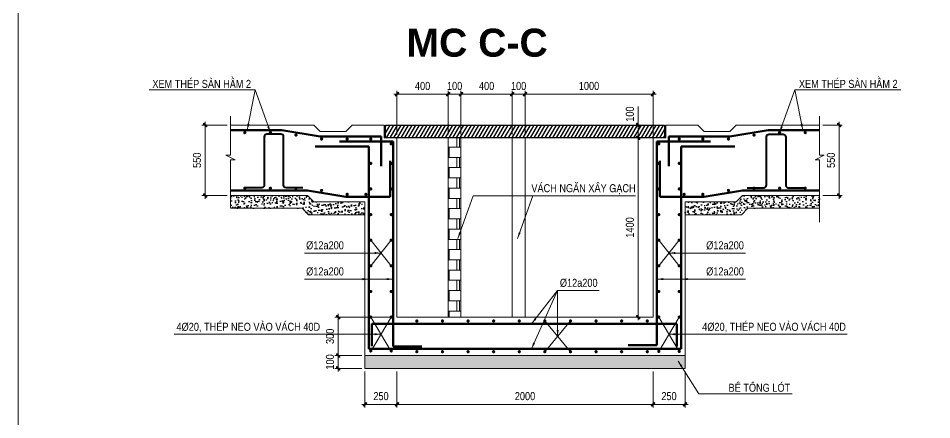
# Model space of a CAD drawing. Header units: millimetres. Extents: x 2356525 to 2927188, y -665534 to -417818.
# Drawn here: x 2618121 to 2675209, y -509924 to -484846 of the extents above; entities that cross this region are included whole.
import ezdxf
from ezdxf.enums import TextEntityAlignment as Align

# ---------------------------------------------------------------- set-up
doc = ezdxf.new("R2010")
doc.units = ezdxf.units.MM
doc.header["$LTSCALE"] = 200
doc.header["$MEASUREMENT"] = 0
doc.layers.get('0').update_dxf_attribs({"lineweight": 9})
doc.layers.get('Defpoints').update_dxf_attribs({"color": 10, "lineweight": 0})
doc.layers.add('8', color=8, linetype='Continuous')
for name, color, linetype, lineweight in [('Ap0311_H', 8, 'Continuous', 15), ('CDAI', 21, 'Continuous', 40), ('CHUTO', 51, 'Continuous', 15), ('CTHEP', 50, 'Continuous', 50), ('DBAO', 90, 'Continuous', 13), ('DGIONG', 130, 'Continuous', 13), ('KTH', 154, 'Continuous', 9), ('S-DIM', 7, 'Continuous', 15), ('STICK', 1, 'Continuous', 9), ('TEXT', 7, 'Continuous', 15)]:
    doc.layers.add(name, color=color, linetype=linetype, lineweight=lineweight)
doc.styles.add('ArialB', font='arialbd.ttf')
doc.styles.add('Star-HelCon', font='')
doc.styles.add('TTP-HelCon', font='')
doc.styles.get('Star-HelCon').set_extended_font_data('VNI-Helve-Condense')
doc.styles.get('TTP-HelCon').set_extended_font_data('VNI-Helve-Condense')
doc.dimstyles.new('TTP-100', dxfattribs={"dimscale": 100, "dimtxt": 2.5, "dimasz": 1, "dimexe": 1, "dimexo": 0, "dimgap": 0.09, "dimtad": 0, "dimdec": 4, "dimrnd": 1, "dimdsep": 46, "dimtxsty": 'TTP-HelCon', "dimblk": 'Stick', "dimcen": 0.09, "dimdle": 1.5, "dimclrd": 256, "dimclre": 256, "dimclrt": 7, "dimadec": 0, "dimazin": 0, "dimtfac": 1, "dimtdec": 4, "dimtix": 1, "dimtmove": 0, "dimatfit": 3, "dimfxl": 1, "dimtvp": 1, "dimtolj": 1, "dimtzin": 0, "dimlwd": -1, "dimlwe": -1, "dimarcsym": 1})
doc.dimstyles.new('TTP-25', dxfattribs={"dimscale": 25, "dimtxt": 2.5, "dimasz": 1, "dimexe": 1, "dimexo": 1, "dimgap": 0.09, "dimtad": 0, "dimdec": 4, "dimrnd": 1, "dimzin": 9, "dimdsep": 46, "dimtxsty": 'TTP-HelCon', "dimblk": 'Stick', "dimcen": 0.09, "dimdle": 1.5, "dimclrd": 256, "dimclre": 256, "dimclrt": 7, "dimadec": 0, "dimazin": 0, "dimtfac": 1, "dimtdec": 4, "dimtmove": 0, "dimatfit": 3, "dimldrblk": 'ARCHTICK', "dimfxl": 1, "dimtvp": 1, "dimtolj": 1, "dimtzin": 0, "dimarcsym": 0})
pattern_1 = [(50, (-2659732.24, 541969.914), (71.7260183, -6.2752135), [7.5, -82.5]), (355, (-2659732.24, 541969.914), (-13.8751334, 75.2192134), [6, -66]), (100.4514445, (-2659726.265, 541969.39), (57.8508847, 68.9439991), [6.3740192, -70.1142112]), (46.1842, (-2659732.24, 541989.91), (106.724133, -16.551928), [11.25, -123.75]), (96.6356355, (-2659723.35, 541988.53), (93.4661946, 97.41186), [9.561034, -105.171376]), (351.184164, (-2659732.24, 541989.91), (93.4661945, 97.41186), [9, -99]), (21, (-2659722.24, 541984.914), (59.6907052, -40.2618891), [7.5, -82.5]), (326, (-2659722.24, 541984.914), (24.3315332, 72.5150045), [6, -66]), (71.4514447, (-2659717.27, 541981.56), (84.0222377, 32.2531153), [6.374019, -70.1142112]), (37.5, (-2659732.242, 541969.914), (1.21598553, 33.28938538), [0, -65.2, 0, -67, 0, -66.25]), (7.5, (-2659732.242, 541969.914), (26.30695374, 39.4411712), [0, -38.2, 0, -63.7, 0, -25.25]), (327.5, (-2659754.542, 541969.914), (53.38224362, -2.25548717), [0, -25, 0, -78, 0, -103.5]), (317.5, (-2659764.54, 541969.914), (58.3186169, 10.0104982), [0, -32.5, 0, -51.8, 0, -73.5])]

# ---------------------------------------------------------------- blocks, each defined once
blk = doc.blocks.new('Stick')
at = {"layer": 'STICK'}
h = blk.add_hatch(color=256, dxfattribs=at)
edge = h.paths.add_edge_path()
edge.add_line((0.3, 0.5), (-0.5, -0.3))
edge.add_arc((-0.4, -0.4), 0.141, 135, 315)
edge.add_line((-0.3, -0.5), (0.5, 0.3))
edge.add_arc((0.4, 0.4), 0.141, 315, 495)
blk.add_line((1, 0), (-1, 0), dxfattribs=at)
blk.add_lwpolyline([(0.3, 0.5), (-0.5, -0.3, 1), (-0.3, -0.5), (0.5, 0.3, 1), (0.3, 0.5, 1)], format="xyb", dxfattribs=at)
blk = doc.blocks.new('*D300')
at = {"layer": 'Defpoints', "color": 0, "ltscale": 500, "transparency": 16777216}
for p in [(2801.9, 1500), (2953.9, 1500), (2801.9, 950)]:
    blk.add_point(p, dxfattribs=at)
at = {"layer": 'KTH', "lineweight": -2, "ltscale": 500, "transparency": 16777216}
for p, q in [((2826.9, 1500), (2978.9, 1500)), ((2953.9, 975), (2953.9, 1475)), ((2826.9, 950), (2978.9, 950))]:
    blk.add_line(p, q, dxfattribs=at)
at = {"layer": 'KTH', "lineweight": -2, "ltscale": 500, "transparency": 16777216, "xscale": 25, "yscale": 25, "zscale": 25}
for p, rotation in [((2953.9, 1500), 90), ((2953.9, 950), 270)]:
    blk.add_blockref('Stick', p, dxfattribs=dict(at, rotation=rotation))
at = {"layer": 'KTH', "color": 7, "ltscale": 500, "transparency": 16777216, "insert": (2890.1, 1225), "char_height": 62.5, "attachment_point": 5, "rotation": 90, "style": 'TTP-HelCon'}
blk.add_mtext('\\A1;550', dxfattribs=at)
blk = doc.blocks.new('_ArchTick')
at = {"color": 0, "linetype": 'ByBlock', "const_width": 0.15}
blk.add_lwpolyline([(-0.5, -0.5), (0.5, 0.5)], dxfattribs=at)
blk = doc.blocks.new('*D301')
at = {"layer": 'Defpoints', "color": 0, "ltscale": 500, "transparency": 16777216}
for p in [(-1998.5, 1500), (-1801.9, 1500), (-1801.9, 950)]:
    blk.add_point(p, dxfattribs=at)
at = {"layer": 'KTH', "lineweight": -2, "ltscale": 500, "transparency": 16777216}
for p, q in [((-1826.9, 1500), (-2023.5, 1500)), ((-1998.5, 975), (-1998.5, 1475)), ((-1826.9, 950), (-2023.5, 950))]:
    blk.add_line(p, q, dxfattribs=at)
at = {"layer": 'KTH', "lineweight": -2, "ltscale": 500, "transparency": 16777216, "xscale": 25, "yscale": 25, "zscale": 25}
for p, rotation in [((-1998.5, 1500), 90), ((-1998.5, 950), 270)]:
    blk.add_blockref('Stick', p, dxfattribs=dict(at, rotation=rotation))
at = {"layer": 'KTH', "color": 7, "ltscale": 500, "transparency": 16777216, "insert": (-2062.3, 1225), "char_height": 62.5, "attachment_point": 5, "rotation": 90, "style": 'TTP-HelCon'}
blk.add_mtext('\\A1;550', dxfattribs=at)
blk = doc.blocks.new('*D302')
at = {"layer": 'Defpoints', "color": 0, "ltscale": 500, "transparency": 16777216}
for p in [(-100, 1741), (-500, 1400.4), (-100, 1400.4)]:
    blk.add_point(p, dxfattribs=at)
at = {"layer": 'KTH', "lineweight": -2, "ltscale": 500, "transparency": 16777216}
for p, q in [((-500, 1425.4), (-500, 1766)), ((-475, 1741), (-125, 1741)), ((-100, 1425.4), (-100, 1766))]:
    blk.add_line(p, q, dxfattribs=at)
at = {"layer": 'KTH', "lineweight": -2, "ltscale": 500, "transparency": 16777216, "xscale": 25, "yscale": 25, "zscale": 25, "rotation": 180}
blk.add_blockref('Stick', (-500, 1741), dxfattribs=at)
at = {"layer": 'KTH', "lineweight": -2, "ltscale": 500, "transparency": 16777216, "xscale": 25, "yscale": 25, "zscale": 25}
blk.add_blockref('Stick', (-100, 1741), dxfattribs=at)
at = {"layer": 'KTH', "color": 7, "ltscale": 500, "transparency": 16777216, "insert": (-300, 1804.9), "char_height": 62.5, "attachment_point": 5, "style": 'TTP-HelCon'}
blk.add_mtext('\\A1;400', dxfattribs=at)
blk = doc.blocks.new('*D303')
at = {"layer": 'Defpoints', "color": 0, "ltscale": 500, "transparency": 16777216}
for p in [(0, 1741), (-100, 1400.4), (0, 1400.4)]:
    blk.add_point(p, dxfattribs=at)
at = {"layer": 'KTH', "lineweight": -2, "ltscale": 500, "transparency": 16777216}
for p, q in [((-100, 1425.4), (-100, 1766)), ((-75, 1741), (-25, 1741)), ((0, 1425.4), (0, 1766))]:
    blk.add_line(p, q, dxfattribs=at)
at = {"layer": 'KTH', "lineweight": -2, "ltscale": 500, "transparency": 16777216, "xscale": 25, "yscale": 25, "zscale": 25, "rotation": 180}
blk.add_blockref('Stick', (-100, 1741), dxfattribs=at)
at = {"layer": 'KTH', "lineweight": -2, "ltscale": 500, "transparency": 16777216, "xscale": 25, "yscale": 25, "zscale": 25}
blk.add_blockref('Stick', (0, 1741), dxfattribs=at)
at = {"layer": 'KTH', "color": 7, "ltscale": 500, "transparency": 16777216, "insert": (-50, 1804.9), "char_height": 62.5, "attachment_point": 5, "style": 'TTP-HelCon'}
blk.add_mtext('\\A1;100', dxfattribs=at)
blk = doc.blocks.new('*D304')
at = {"layer": 'Defpoints', "color": 0, "ltscale": 500, "transparency": 16777216}
for p in [(400, 1741), (0, 1400.4), (400, 1400.4)]:
    blk.add_point(p, dxfattribs=at)
at = {"layer": 'KTH', "lineweight": -2, "ltscale": 500, "transparency": 16777216}
for p, q in [((0, 1425.4), (0, 1766)), ((25, 1741), (375, 1741)), ((400, 1425.4), (400, 1766))]:
    blk.add_line(p, q, dxfattribs=at)
at = {"layer": 'KTH', "lineweight": -2, "ltscale": 500, "transparency": 16777216, "xscale": 25, "yscale": 25, "zscale": 25, "rotation": 180}
blk.add_blockref('Stick', (0, 1741), dxfattribs=at)
at = {"layer": 'KTH', "lineweight": -2, "ltscale": 500, "transparency": 16777216, "xscale": 25, "yscale": 25, "zscale": 25}
blk.add_blockref('Stick', (400, 1741), dxfattribs=at)
at = {"layer": 'KTH', "color": 7, "ltscale": 500, "transparency": 16777216, "insert": (200, 1804.9), "char_height": 62.5, "attachment_point": 5, "style": 'TTP-HelCon'}
blk.add_mtext('\\A1;400', dxfattribs=at)
blk = doc.blocks.new('*D305')
at = {"layer": 'Defpoints', "color": 0, "ltscale": 500, "transparency": 16777216}
for p in [(500, 1741), (400, 1400.4), (500, 1400.4)]:
    blk.add_point(p, dxfattribs=at)
at = {"layer": 'KTH', "lineweight": -2, "ltscale": 500, "transparency": 16777216}
for p, q in [((400, 1425.4), (400, 1766)), ((425, 1741), (475, 1741)), ((500, 1425.4), (500, 1766))]:
    blk.add_line(p, q, dxfattribs=at)
at = {"layer": 'KTH', "lineweight": -2, "ltscale": 500, "transparency": 16777216, "xscale": 25, "yscale": 25, "zscale": 25, "rotation": 180}
blk.add_blockref('Stick', (400, 1741), dxfattribs=at)
at = {"layer": 'KTH', "lineweight": -2, "ltscale": 500, "transparency": 16777216, "xscale": 25, "yscale": 25, "zscale": 25}
blk.add_blockref('Stick', (500, 1741), dxfattribs=at)
at = {"layer": 'KTH', "color": 7, "ltscale": 500, "transparency": 16777216, "insert": (450, 1804.9), "char_height": 62.5, "attachment_point": 5, "style": 'TTP-HelCon'}
blk.add_mtext('\\A1;100', dxfattribs=at)
blk = doc.blocks.new('*D306')
at = {"layer": 'Defpoints', "color": 0, "ltscale": 500, "transparency": 16777216}
for p in [(1500, 1741), (500, 1400.4), (1500, 1400.4)]:
    blk.add_point(p, dxfattribs=at)
at = {"layer": 'KTH', "lineweight": -2, "ltscale": 500, "transparency": 16777216}
for p, q in [((500, 1425.4), (500, 1766)), ((525, 1741), (1475, 1741)), ((1500, 1425.4), (1500, 1766))]:
    blk.add_line(p, q, dxfattribs=at)
at = {"layer": 'KTH', "lineweight": -2, "ltscale": 500, "transparency": 16777216, "xscale": 25, "yscale": 25, "zscale": 25, "rotation": 180}
blk.add_blockref('Stick', (500, 1741), dxfattribs=at)
at = {"layer": 'KTH', "lineweight": -2, "ltscale": 500, "transparency": 16777216, "xscale": 25, "yscale": 25, "zscale": 25}
blk.add_blockref('Stick', (1500, 1741), dxfattribs=at)
at = {"layer": 'KTH', "color": 7, "ltscale": 500, "transparency": 16777216, "insert": (1000, 1804.9), "char_height": 62.5, "attachment_point": 5, "style": 'TTP-HelCon'}
blk.add_mtext('\\A1;1000', dxfattribs=at)
blk = doc.blocks.new('*D307')
at = {"layer": 'Defpoints', "color": 0, "ltscale": 500, "transparency": 16777216}
for p in [(1500, 1400.4), (1383.3, 0), (1500, 0)]:
    blk.add_point(p, dxfattribs=at)
at = {"layer": 'KTH', "lineweight": -2, "ltscale": 500, "transparency": 16777216}
for p, q in [((1475, 1400.4), (1358.3, 1400.4)), ((1383.3, 1375.4), (1383.3, 25)), ((1475, 0), (1358.3, 0))]:
    blk.add_line(p, q, dxfattribs=at)
at = {"layer": 'KTH', "lineweight": -2, "ltscale": 500, "transparency": 16777216, "xscale": 25, "yscale": 25, "zscale": 25}
for p, rotation in [((1383.3, 1400.4), 90), ((1383.3, 0), 270)]:
    blk.add_blockref('Stick', p, dxfattribs=dict(at, rotation=rotation))
at = {"layer": 'KTH', "color": 7, "ltscale": 500, "transparency": 16777216, "insert": (1319.4, 700.2), "char_height": 62.5, "attachment_point": 5, "rotation": 90, "style": 'TTP-HelCon'}
blk.add_mtext('\\A1;1400', dxfattribs=at)
blk = doc.blocks.new('*D308')
at = {"layer": 'Defpoints', "color": 0, "ltscale": 500, "transparency": 16777216}
for p in [(1383.3, 1500), (1500, 1500), (1500, 1400.4)]:
    blk.add_point(p, dxfattribs=at)
at = {"layer": 'KTH', "lineweight": -2, "ltscale": 500, "transparency": 16777216}
for p, q in [((1383.3, 1500), (1383.3, 1645.7)), ((1475, 1500), (1358.3, 1500)), ((1383.3, 1425.4), (1383.3, 1475)), ((1475, 1400.4), (1358.3, 1400.4))]:
    blk.add_line(p, q, dxfattribs=at)
at = {"layer": 'KTH', "lineweight": -2, "ltscale": 500, "transparency": 16777216, "xscale": 25, "yscale": 25, "zscale": 25}
for p, rotation in [((1383.3, 1500), 90), ((1383.3, 1400.4), 270)]:
    blk.add_blockref('Stick', p, dxfattribs=dict(at, rotation=rotation))
at = {"layer": 'KTH', "color": 7, "ltscale": 500, "transparency": 16777216, "insert": (1319.4, 1585.3), "char_height": 62.5, "attachment_point": 5, "rotation": 90, "style": 'TTP-HelCon'}
blk.add_mtext('\\A1;100', dxfattribs=at)
blk = doc.blocks.new('*D309')
at = {"layer": 'Defpoints', "color": 0, "ltscale": 500, "transparency": 16777216}
for p in [(-959.4, 0), (-500, 0), (-750, -300)]:
    blk.add_point(p, dxfattribs=at)
at = {"layer": 'KTH', "lineweight": -2, "ltscale": 500, "transparency": 16777216}
for p, q in [((-525, 0), (-984.4, 0)), ((-959.4, -275), (-959.4, -25)), ((-775, -300), (-984.4, -300))]:
    blk.add_line(p, q, dxfattribs=at)
at = {"layer": 'KTH', "lineweight": -2, "ltscale": 500, "transparency": 16777216, "xscale": 25, "yscale": 25, "zscale": 25}
for p, rotation in [((-959.4, 0), 90), ((-959.4, -300), 270)]:
    blk.add_blockref('Stick', p, dxfattribs=dict(at, rotation=rotation))
at = {"layer": 'KTH', "color": 7, "ltscale": 500, "transparency": 16777216, "insert": (-1023.3, -150), "char_height": 62.5, "attachment_point": 5, "rotation": 90, "style": 'TTP-HelCon'}
blk.add_mtext('\\A1;300', dxfattribs=at)
blk = doc.blocks.new('*D310')
at = {"layer": 'Defpoints', "color": 0, "ltscale": 500, "transparency": 16777216}
for p in [(-750, -300), (-959.4, -400), (-750, -400)]:
    blk.add_point(p, dxfattribs=at)
at = {"layer": 'KTH', "lineweight": -2, "ltscale": 500, "transparency": 16777216}
for p, q in [((-775, -300), (-984.4, -300)), ((-959.4, -325), (-959.4, -375)), ((-775, -400), (-984.4, -400))]:
    blk.add_line(p, q, dxfattribs=at)
at = {"layer": 'KTH', "lineweight": -2, "ltscale": 500, "transparency": 16777216, "xscale": 25, "yscale": 25, "zscale": 25}
for p, rotation in [((-959.4, -300), 90), ((-959.4, -400), 270)]:
    blk.add_blockref('Stick', p, dxfattribs=dict(at, rotation=rotation))
at = {"layer": 'KTH', "color": 7, "ltscale": 500, "transparency": 16777216, "insert": (-1023.3, -350), "char_height": 62.5, "attachment_point": 5, "rotation": 90, "style": 'TTP-HelCon'}
blk.add_mtext('\\A1;100', dxfattribs=at)
blk = doc.blocks.new('*D311')
at = {"layer": 'Defpoints', "color": 0, "ltscale": 500, "transparency": 16777216}
for p in [(-750, -400), (-500, -400), (-500, -681)]:
    blk.add_point(p, dxfattribs=at)
at = {"layer": 'KTH', "lineweight": -2, "ltscale": 500, "transparency": 16777216}
for p, q in [((-750, -425), (-750, -706)), ((-500, -425), (-500, -706)), ((-725, -681), (-525, -681))]:
    blk.add_line(p, q, dxfattribs=at)
at = {"layer": 'KTH', "lineweight": -2, "ltscale": 500, "transparency": 16777216, "xscale": 25, "yscale": 25, "zscale": 25, "rotation": 180}
blk.add_blockref('Stick', (-750, -681), dxfattribs=at)
at = {"layer": 'KTH', "lineweight": -2, "ltscale": 500, "transparency": 16777216, "xscale": 25, "yscale": 25, "zscale": 25}
blk.add_blockref('Stick', (-500, -681), dxfattribs=at)
at = {"layer": 'KTH', "color": 7, "ltscale": 500, "transparency": 16777216, "insert": (-625, -617.1), "char_height": 62.5, "attachment_point": 5, "style": 'TTP-HelCon'}
blk.add_mtext('\\A1;250', dxfattribs=at)
blk = doc.blocks.new('*D312')
at = {"layer": 'Defpoints', "color": 0, "ltscale": 500, "transparency": 16777216}
for p in [(-500, -400), (1500, -400), (1500, -681)]:
    blk.add_point(p, dxfattribs=at)
at = {"layer": 'KTH', "lineweight": -2, "ltscale": 500, "transparency": 16777216}
for p, q in [((-500, -425), (-500, -706)), ((1500, -425), (1500, -706)), ((-475, -681), (1475, -681))]:
    blk.add_line(p, q, dxfattribs=at)
at = {"layer": 'KTH', "lineweight": -2, "ltscale": 500, "transparency": 16777216, "xscale": 25, "yscale": 25, "zscale": 25, "rotation": 180}
blk.add_blockref('Stick', (-500, -681), dxfattribs=at)
at = {"layer": 'KTH', "lineweight": -2, "ltscale": 500, "transparency": 16777216, "xscale": 25, "yscale": 25, "zscale": 25}
blk.add_blockref('Stick', (1500, -681), dxfattribs=at)
at = {"layer": 'KTH', "color": 7, "ltscale": 500, "transparency": 16777216, "insert": (500, -617.1), "char_height": 62.5, "attachment_point": 5, "style": 'TTP-HelCon'}
blk.add_mtext('\\A1;2000', dxfattribs=at)
blk = doc.blocks.new('*D313')
at = {"layer": 'Defpoints', "color": 0, "ltscale": 500, "transparency": 16777216}
for p in [(1500, -400), (1750, -400), (1750, -681)]:
    blk.add_point(p, dxfattribs=at)
at = {"layer": 'KTH', "lineweight": -2, "ltscale": 500, "transparency": 16777216}
for p, q in [((1500, -425), (1500, -706)), ((1750, -425), (1750, -706)), ((1525, -681), (1725, -681))]:
    blk.add_line(p, q, dxfattribs=at)
at = {"layer": 'KTH', "lineweight": -2, "ltscale": 500, "transparency": 16777216, "xscale": 25, "yscale": 25, "zscale": 25, "rotation": 180}
blk.add_blockref('Stick', (1500, -681), dxfattribs=at)
at = {"layer": 'KTH', "lineweight": -2, "ltscale": 500, "transparency": 16777216, "xscale": 25, "yscale": 25, "zscale": 25}
blk.add_blockref('Stick', (1750, -681), dxfattribs=at)
at = {"layer": 'KTH', "color": 7, "ltscale": 500, "transparency": 16777216, "insert": (1625, -617.1), "char_height": 62.5, "attachment_point": 5, "style": 'TTP-HelCon'}
blk.add_mtext('\\A1;250', dxfattribs=at)
blk = doc.blocks.new('SDSGDSH')
at = {"layer": '8'}
h = blk.add_hatch(dxfattribs=at)
h.set_pattern_fill('ANSI31', color=256, scale=200, angle=15)
h.set_pattern_definition([(60, (-2647391.868, 461722.682), (-21.6506351, 12.5), [])])
h.paths.add_polyline_path([(-590, 1500), (1590, 1500), (1590, 1400.37086), (-590, 1400.37086)])
h = blk.add_hatch(dxfattribs=at)
h.set_pattern_fill('AR-CONC', color=256, scale=10)
h.set_pattern_definition(pattern_1)
h.paths.add_polyline_path([(-1801.90725, 950), (-1200.02778, 950), (-1150.02778, 900), (-750, 900), (-750, 800), (-1191.44914, 800), (-1241.44914, 850), (-1801.90725, 850)])
h = blk.add_hatch(dxfattribs=at)
h.set_pattern_fill('AR-CONC', color=256, scale=10)
h.set_pattern_definition(pattern_1)
h.paths.add_polyline_path([(2801.90725, 950), (2200.02778, 950), (2150.02778, 900), (1750, 900), (1750, 800), (2191.44914, 800), (2241.44914, 850), (2801.90725, 850)])
h = blk.add_hatch(dxfattribs=at)
h.set_pattern_fill('AR-CONC', color=256, scale=10)
h.set_pattern_definition([(50, (-2605714.596, 474364.214), (71.7260183, -6.2752135), [7.5, -82.5]), (355, (-2605714.596, 474364.214), (-13.8751334, 75.2192134), [6, -66]), (100.4514445, (-2605708.62, 474363.69), (57.8508847, 68.9439991), [6.3740192, -70.1142112]), (46.1842, (-2605714.6, 474384.214), (106.724133, -16.551928), [11.25, -123.75]), (96.6356355, (-2605705.7, 474382.84), (93.4661946, 97.41186), [9.561034, -105.171376]), (351.184164, (-2605714.6, 474384.21), (93.4661945, 97.41186), [9, -99]), (21, (-2605704.596, 474379.214), (59.6907052, -40.2618891), [7.5, -82.5]), (326, (-2605704.596, 474379.214), (24.3315332, 72.5150045), [6, -66]), (71.4514447, (-2605699.62, 474375.86), (84.0222377, 32.2531153), [6.374019, -70.1142112]), (37.5, (-2605714.596, 474364.214), (1.21598553, 33.28938538), [0, -65.2, 0, -67, 0, -66.25]), (7.5, (-2605714.596, 474364.214), (26.30695374, 39.4411712), [0, -38.2, 0, -63.7, 0, -25.25]), (327.5, (-2605736.896, 474364.214), (53.38224362, -2.25548717), [0, -25, 0, -78, 0, -103.5]), (317.5, (-2605746.896, 474364.214), (58.3186169, 10.0104982), [0, -32.5, 0, -51.8, 0, -73.5])])
h.paths.add_polyline_path([(1750, -300), (-750, -300), (-750, -400), (1750, -400)])
at = {"layer": 'Ap0311_H'}
h = blk.add_hatch(dxfattribs=at)
h.set_pattern_fill('AR-B816', color=256, scale=10)
h.set_pattern_definition([(0, (-2538267.84, 480307.94), (0, 80), []), (90, (-2538267.84, 480307.94), (-80, 80), [80, -80])])
h.paths.add_polyline_path([(0, 1400.37086), (-100, 1400.37086), (-100, 0), (0, 0)])
h = blk.add_hatch(dxfattribs=at)
h.set_pattern_fill('AR-B816', color=256, scale=10)
h.set_pattern_definition([(0, (-2537767.84, 480307.94), (0, 80), []), (90, (-2537767.84, 480307.94), (-80, 80), [80, -80])])
h.paths.add_polyline_path([(0, 0), (0, 1400.37086), (-100, 1400.37086), (-100, 0)])
at = {"layer": '8'}
blk.add_lwpolyline([(-590, 1500), (1590, 1500), (1590, 1400.37086), (-590, 1400.37086)], close=True, dxfattribs=at)
at = {"layer": 'CDAI'}
for points in [[(-1236.54262, 1010.59042), (-1366.37329, 1010.59042, -0.4142135624), (-1386.37329, 1030.59042), (-1386.37329, 1408.17077, 0.4142135624), (-1406.37329, 1428.17077), (-1516.37329, 1428.17077, 0.4142135624), (-1536.37329, 1408.17077), (-1536.37329, 1030.59042, -0.4142135624), (-1556.37329, 1010.59042), (-1686.19517, 1010.59042)], [(2236.54262, 1010.59042), (2366.37329, 1010.59042, 0.4142135624), (2386.37329, 1030.59042), (2386.37329, 1408.17077, -0.4142135624), (2406.37329, 1428.17077), (2516.37329, 1428.17077, -0.4142135624), (2536.37329, 1408.17077), (2536.37329, 1030.59042, 0.4142135624), (2556.37329, 1010.59042), (2686.19517, 1010.59042)]]:
    blk.add_lwpolyline(points, format="xyb", dxfattribs=at)
at = {"layer": 'CTHEP'}
for p, q in [((-1399.99312, 1459.99885), (-1801.90725, 1459.99701)), ((-1100, 1410), (-1399.99312, 1459.99885)), ((2100, 1410), (2399.99312, 1459.99885)), ((2399.99312, 1459.99885), (2801.90725, 1459.99701)), ((-622.50604, 1410), (-1100, 1410)), ((-949.66099, 1370.37086), (-530, 1370.37086)), ((-622.50604, 1410), (-622.50691, 1179.98618)), ((-530, -228.16693), (-530, 1370.37086)), ((1530, -219.51622), (1530, 1370.37086)), ((1949.66099, 1370.37086), (1530, 1370.37086)), ((1622.50604, 1410), (1622.50691, 1179.98618)), ((1622.50604, 1410), (2100, 1410)), ((-1139.66099, 1332.72964), (-720, 1332.72964)), ((-720, -247.16411), (-720, 1332.72964)), ((1720, -247.16411), (1720, 1332.72964)), ((2139.66099, 1332.72964), (1720, 1332.72964)), ((-553.49158, 1219.98603), (-553.49264, 939.97222)), ((1553.49158, 1219.98603), (1553.49264, 939.97222)), ((-1200, 989.97222), (-1801.90725, 989.97222)), ((-900, 939.97222), (-1200, 989.97222)), ((-553.49264, 939.97222), (-900, 939.97222)), ((1553.49264, 939.97222), (1900, 939.97222)), ((1900, 939.97222), (2200, 989.97222)), ((2200, 989.97222), (2801.90725, 989.97222)), ((-696.12486, -52.83589), (1685.01624, -52.83589)), ((-696.12486, -52.83589), (-696.12433, -226.82488)), ((1685.01624, -52.83589), (1685.01677, -228.31933)), ((-720, -247.16411), (1720, -247.16411)), ((-530, -228.16693), (-306.42322, -228.16693)), ((1530, -219.51622), (1306.42322, -219.51622))]:
    blk.add_line(p, q, dxfattribs=at)
at = {"layer": 'CTHEP', "const_width": 12.5}
for points in [[(-1682.83387, 1440.95441, 1), (-1695.33387, 1440.95441, 1)], [(-1482.83387, 1440.95441, 1), (-1495.33387, 1440.95441, 1)], [(-1282.83387, 1421.77289, 1), (-1295.33387, 1421.77289, 1)], [(2282.83387, 1421.77289, -1), (2295.33387, 1421.77289, -1)], [(2482.83387, 1440.95441, -1), (2495.33387, 1440.95441, -1)], [(2682.83387, 1440.95441, -1), (2695.33387, 1440.95441, -1)], [(-1082.83387, 1390.95441, 1), (-1095.33387, 1390.95441, 1)], [(-882.83387, 1390.95441, 1), (-895.33387, 1390.95441, 1)], [(-698.53344, 1390.95441, 1), (-711.03344, 1390.95441, 1)], [(-551.46656, 1353.6946, -1), (-538.96656, 1353.6946, -1)], [(1551.46656, 1353.6946, 1), (1538.96656, 1353.6946, 1)], [(1698.53344, 1390.95441, -1), (1711.03344, 1390.95441, -1)], [(1882.83387, 1390.95441, -1), (1895.33387, 1390.95441, -1)], [(2082.83387, 1390.95441, -1), (2095.33387, 1390.95441, -1)], [(-698.72267, 1200.64434, -1), (-711.22267, 1200.64434, -1)], [(-551.27733, 1200.64434, 1), (-538.77733, 1200.64434, 1)], [(1551.27733, 1200.64434, -1), (1538.77733, 1200.64434, -1)], [(1698.72267, 1200.64434, 1), (1711.22267, 1200.64434, 1)], [(-1682.83387, 1006.83988, -1), (-1695.33387, 1006.83988, -1)], [(-1482.83387, 1006.83988, -1), (-1495.33387, 1006.83988, -1)], [(-1282.83387, 1006.83988, -1), (-1295.33387, 1006.83988, -1)], [(-1082.83387, 989.03791, -1), (-1095.33387, 989.03791, -1)], [(-698.72267, 1000.64434, -1), (-711.22267, 1000.64434, -1)], [(-551.27733, 1000.64434, 1), (-538.77733, 1000.64434, 1)], [(1551.27733, 1000.64434, -1), (1538.77733, 1000.64434, -1)], [(1698.72267, 1000.64434, 1), (1711.22267, 1000.64434, 1)], [(2082.83387, 989.03791, 1), (2095.33387, 989.03791, 1)], [(2282.83387, 1006.83988, 1), (2295.33387, 1006.83988, 1)], [(2482.83387, 1006.83988, 1), (2495.33387, 1006.83988, 1)], [(2682.83387, 1006.83988, 1), (2695.33387, 1006.83988, 1)], [(-882.83387, 958.9616, -1), (-895.33387, 958.9616, -1)], [(-736.57064, 958.9616, -1), (-749.07064, 958.9616, -1)], [(1736.57064, 958.9616, 1), (1749.07064, 958.9616, 1)], [(1882.83387, 958.9616, 1), (1895.33387, 958.9616, 1)], [(-698.72267, 800.64434, -1), (-711.22267, 800.64434, -1)], [(-551.27733, 800.64434, 1), (-538.77733, 800.64434, 1)], [(1551.27733, 800.64434, -1), (1538.77733, 800.64434, -1)], [(1698.72267, 800.64434, 1), (1711.22267, 800.64434, 1)], [(-698.72267, 600.64434, -1), (-711.22267, 600.64434, -1)], [(-551.27733, 600.64434, 1), (-538.77733, 600.64434, 1)], [(1551.27733, 600.64434, -1), (1538.77733, 600.64434, -1)], [(1698.72267, 600.64434, 1), (1711.22267, 600.64434, 1)], [(-698.72267, 400.64434, -1), (-711.22267, 400.64434, -1)], [(-551.27733, 400.64434, 1), (-538.77733, 400.64434, 1)], [(1551.27733, 400.64434, -1), (1538.77733, 400.64434, -1)], [(1698.72267, 400.64434, 1), (1711.22267, 400.64434, 1)], [(-698.72267, 200.64434, -1), (-711.22267, 200.64434, -1)], [(-551.27733, 200.64434, 1), (-538.77733, 200.64434, 1)], [(1551.27733, 200.64434, -1), (1538.77733, 200.64434, -1)], [(1698.72267, 200.64434, 1), (1711.22267, 200.64434, 1)], [(-698.72267, 0.64434, -1), (-711.22267, 0.64434, -1)], [(-551.27733, 0.64434, 1), (-538.77733, 0.64434, 1)], [(1551.27733, 0.64434, -1), (1538.77733, 0.64434, -1)], [(1698.72267, 0.64434, 1), (1711.22267, 0.64434, 1)], [(-344.93192, -36.25, -1), (-344.93192, -23.75, -1)], [(-144.93192, -36.25, -1), (-144.93192, -23.75, -1)], [(55.06808, -36.25, -1), (55.06808, -23.75, -1)], [(255.06808, -36.25, -1), (255.06808, -23.75, -1)], [(455.06808, -36.25, -1), (455.06808, -23.75, -1)], [(655.06808, -36.25, -1), (655.06808, -23.75, -1)], [(855.06808, -36.25, -1), (855.06808, -23.75, -1)], [(1055.06808, -36.25, -1), (1055.06808, -23.75, -1)], [(1255.06808, -36.25, -1), (1255.06808, -23.75, -1)], [(1455.06808, -36.25, -1), (1455.06808, -23.75, -1)], [(-698.72267, -263.98417, -1), (-711.22267, -263.98417, -1)], [(-551.27733, -263.98417, 1), (-538.77733, -263.98417, 1)], [(-344.93192, -263.75, 1), (-344.93192, -276.25, 1)], [(-144.93192, -263.75, 1), (-144.93192, -276.25, 1)], [(55.06808, -263.75, 1), (55.06808, -276.25, 1)], [(255.06808, -263.75, 1), (255.06808, -276.25, 1)], [(455.06808, -263.75, 1), (455.06808, -276.25, 1)], [(655.06808, -263.75, 1), (655.06808, -276.25, 1)], [(855.06808, -263.75, 1), (855.06808, -276.25, 1)], [(1055.06808, -263.75, 1), (1055.06808, -276.25, 1)], [(1255.06808, -263.75, 1), (1255.06808, -276.25, 1)], [(1455.06808, -263.75, 1), (1455.06808, -276.25, 1)], [(1551.27733, -267.61792, -1), (1538.77733, -267.61792, -1)], [(1698.72267, -267.61792, 1), (1711.22267, -267.61792, 1)]]:
    blk.add_lwpolyline(points, format="xyb", close=True, dxfattribs=at)
at = {"layer": 'DBAO'}
for p, q in [((-1150, 1500), (-1801.90725, 1500)), ((-1100, 1450), (-1150, 1500)), ((-850, 1500), (-900, 1450)), ((-600, 1500), (-850, 1500)), ((-500, 1500), (-590, 1500)), ((1500, 1500), (1590, 1500)), ((1600, 1500), (1850, 1500)), ((1850, 1500), (1900, 1450)), ((2100, 1450), (2150, 1500)), ((2150, 1500), (2801.90725, 1500)), ((-500, 0), (-500, 1400.37086)), ((-100, 0), (-100, 1400.37086)), ((0, 0), (0, 1400.37086)), ((400, 0), (400, 1400.37086)), ((400, 1400.37086), (500, 1400.37086)), ((500, 0), (500, 1400.37086)), ((1500, 1400.37086), (1500, 0)), ((-1200.02778, 950), (-1801.90725, 950)), ((-1150.02778, 900), (-1200.02778, 950)), ((2150.02778, 900), (2200.02778, 950)), ((2200.02778, 950), (2801.90725, 950)), ((-750, 900), (-1150.02778, 900)), ((-750, -300), (-750, 900)), ((1750, 900), (1750, -300)), ((1750, 900), (2150.02778, 900)), ((1500, 0), (-500, 0)), ((1750, -300), (-750, -300))]:
    blk.add_line(p, q, dxfattribs=at)
for points in [[(-600, 1500), (-600, 1400.37086), (-500, 1400.37086)], [(1500, 1400.37086), (1600, 1400.37086), (1600, 1500)], [(-900, 1450), (-1100, 1450)], [(1900, 1450), (2100, 1450)]]:
    blk.add_lwpolyline(points, dxfattribs=at)
at = {"layer": 'DGIONG'}
for p, q in [((-1241.44914, 850), (-1801.90725, 850)), ((-1191.44914, 800), (-1241.44914, 850)), ((-750, 800), (-1191.44914, 800)), ((1750, 800), (2191.44914, 800)), ((2191.44914, 800), (2241.44914, 850)), ((2241.44914, 850), (2801.90725, 850)), ((-545.02733, 600.64434), (-704.97267, 400.64434)), ((-704.97267, 600.64434), (-545.02733, 400.64434)), ((1545.02733, 600.64434), (1704.97267, 400.64434)), ((1704.97267, 600.64434), (1545.02733, 400.64434)), ((-545.02733, 0.64434), (-704.97267, -267.61792)), ((-545.02733, -267.61792), (-704.97267, 0.64434)), ((1545.02733, 0.64434), (1704.97267, -267.61792)), ((1545.02733, -267.61792), (1704.97267, 0.64434)), ((655.06808, -30), (855.06808, -270)), ((855.06808, -30), (655.06808, -270)), ((-750, -400), (-750, -300)), ((1750, -400), (1750, -300)), ((-750, -400), (1750, -400))]:
    blk.add_line(p, q, dxfattribs=at)
at = {"layer": 'KTH'}
for points in [[(-1801.90725, 1567.99718), (-1801.90725, 1265.99677), (-1838.33801, 1265.99677), (-1765.47648, 1229.56601), (-1801.90725, 1229.56601), (-1801.90725, 853.71315)], [(2801.90725, 1567.99813), (2801.90725, 1265.99772), (2838.33801, 1265.99772), (2765.47648, 1229.56696), (2801.90725, 1229.56696), (2801.90725, 742.29299)]]:
    blk.add_lwpolyline(points, dxfattribs=at)
at = {"layer": 'S-DIM'}
blk.add_line((-100, 1400.37086), (0, 1400.37086), dxfattribs=at)
at = {"layer": 'TEXT', "style": 'Star-HelCon'}
for s, p in [('XEM THEÙP SAØN HAÀM 2', (-2025.36369, 1834.80611)), ('XEM THEÙP SAØN HAÀM 2', (3025.36369, 1834.80611)), ('VAÙCH NGAÊN XAÂY GAÏCH', (957.07549, 1007.34771)), ('Þ12a200', (-1062.53893, 560.92596)), ('Þ12a200', (2062.53893, 560.92596)), ('Þ12a200', (-1062.53893, 357.03653)), ('Þ12a200', (2062.53893, 357.03653)), ('Þ12a200', (919.61844, 268.09638)), ('4Þ20, THEÙP NEO VAØO VAÙCH 40D', (-1661.48653, -73.20517)), ('4Þ20, THEÙP NEO VAØO VAÙCH 40D', (2445.59769, -73.20517)), ('BEÂ TOÂNG LOÙT', (2330.82015, -543.40862))]:
    blk.add_text(s, height=62.5, dxfattribs=at).set_placement(p, align=Align.MIDDLE)
at = {"layer": 'KTH', "ltscale": 500}
for base, p1, p2, picture, middle in [((-100, 1741.03546), (-500, 1400.37086), (-100, 1400.37086), '*D302', (-300, 1804.86879)), ((400, 1741.03546), (0, 1400.37086), (400, 1400.37086), '*D304', (200, 1804.86879)), ((1500, 1741.03546), (500, 1400.37086), (1500, 1400.37086), '*D306', (1000, 1804.86879)), ((-500, -680.97613), (-750, -400), (-500, -400), '*D311', (-625, -617.1428)), ((1500, -680.97613), (-500, -400), (1500, -400), '*D312', (500, -617.1428)), ((1750, -680.97613), (1500, -400), (1750, -400), '*D313', (1625, -617.1428))]:
    dim = blk.add_linear_dim(base=base, p1=p1, p2=p2, dimstyle='TTP-25', dxfattribs=at)
    dim.commit()
    dim.dimension.update_dxf_attribs({"geometry": picture, "text_midpoint": middle})
for base, p1, p2, picture, middle in [((0, 1741.03546), (-100, 1400.37086), (0, 1400.37086), '*D303', (-50, 1741.03546)), ((500, 1741.03546), (400, 1400.37086), (500, 1400.37086), '*D305', (450, 1741.03546))]:
    dim = blk.add_linear_dim(base=base, p1=p1, p2=p2, dimstyle='TTP-25', dxfattribs=at)
    dim.commit()
    dim.dimension.update_dxf_attribs({"geometry": picture, "text_midpoint": middle, "dimtype": 128})
for base, p1, p2, picture, middle in [((1383.27042, 1500), (1500, 1400.37086), (1500, 1500), '*D308', (1319.43709, 1585.33333)), ((-1998.49152, 1499.99905), (-1801.90725, 949.97363), (-1801.90725, 1499.99905), '*D301', (-2062.32485, 1224.98634)), ((2953.92079, 1500), (2801.90725, 949.97458), (2801.90725, 1500), '*D300', (2890.08746, 1224.98729)), ((1383.27042, 0), (1500, 1400.37086), (1500, 0), '*D307', (1319.43709, 700.18543)), ((-959.44442, 0), (-750, -300), (-500, 0), '*D309', (-1023.27775, -150))]:
    dim = blk.add_linear_dim(base=base, p1=p1, p2=p2, angle=90, dimstyle='TTP-25', dxfattribs=at)
    dim.commit()
    dim.dimension.update_dxf_attribs({"geometry": picture, "text_midpoint": middle})
dim = blk.add_linear_dim(base=(-959.44442, -400), p1=(-750, -300), p2=(-750, -400), angle=90, dimstyle='TTP-25', dxfattribs=at)
dim.commit()
dim.dimension.update_dxf_attribs({"geometry": '*D310', "text_midpoint": (-959.44442, -350), "dimtype": 128})
at = {"layer": 'DGIONG'}
for points in [[(-1489.08387, 1440.95441), (-1609.09134, 1774.52449), (-2436.78415, 1774.52449)], [(-1669.51667, 1459.99762), (-1609.09134, 1774.52449), (-2436.78415, 1774.52449)], [(2489.08387, 1440.95441), (2609.09134, 1774.52449), (3436.78415, 1774.52449)], [(2669.51667, 1459.99762), (2609.09134, 1774.52449), (3436.78415, 1774.52449)], [(-24.47513, 613.49601), (95.53234, 947.06609), (923.22514, 947.06609)], [(441.49762, 613.49601), (561.50509, 947.06609), (1363.71918, 947.06609)], [(-625, 500.64434), (-897.98857, 500.64434), (-1222.65519, 500.64434)], [(1625, 500.64434), (1897.98857, 500.64434), (2222.65519, 500.64434)], [(-720, 296.75492), (-897.98857, 296.75492), (-1222.65519, 296.75492)], [(-530, 296.75492), (-897.98857, 296.75492), (-1222.65519, 296.75492)], [(1530, 296.75492), (1897.98857, 296.75492), (2222.65519, 296.75492)], [(1720, 296.75492), (1897.98857, 296.75492), (2222.65519, 296.75492)], [(550.75157, -52.83589), (755.06808, 207.81477), (1079.7347, 207.81477)], [(550.75157, -247.16411), (755.06808, 207.81477), (1079.7347, 207.81477)], [(755.06808, -150), (755.06808, 207.81477), (1079.7347, 207.81477)], [(-625, -133.48679), (-897.98857, -133.48679), (-2240.59873, -133.48679)], [(1625, -133.48679), (1897.98857, -133.48679), (3017.05578, -133.48679)], [(1695.67974, -342.60098), (1859.23174, -597.89735), (2587.48168, -597.89735)]]:
    blk.add_leader(points, dimstyle='TTP-100', override={"dimasz": 0.5, "dimgap": 0.09, "dimtad": 0}, dxfattribs=at)

msp = doc.modelspace()

# ---------------------------------------------------------------- linework, layer by layer
at = {"layer": 'Defpoints'}
msp.add_lwpolyline([(2618120.8, -425369.7), (2927188.3, -425369.7), (2927188.3, -643664.7), (2618120.8, -643664.7)], close=True, dxfattribs=at)

# ---------------------------------------------------------------- block references
at = {"layer": 'DBAO', "xscale": 8, "yscale": 8, "zscale": 8}
msp.add_blockref('SDSGDSH', (2645789.8, -503515.3), dxfattribs=at)

# ---------------------------------------------------------------- texts
at = {"layer": 'CHUTO', "color": 7, "style": 'ArialB'}
msp.add_text('MC C-C', height=1750, dxfattribs=at).set_placement((2646796.5, -487770.3), align=Align.BOTTOM_CENTER)

doc.saveas('drawing.dxf')
